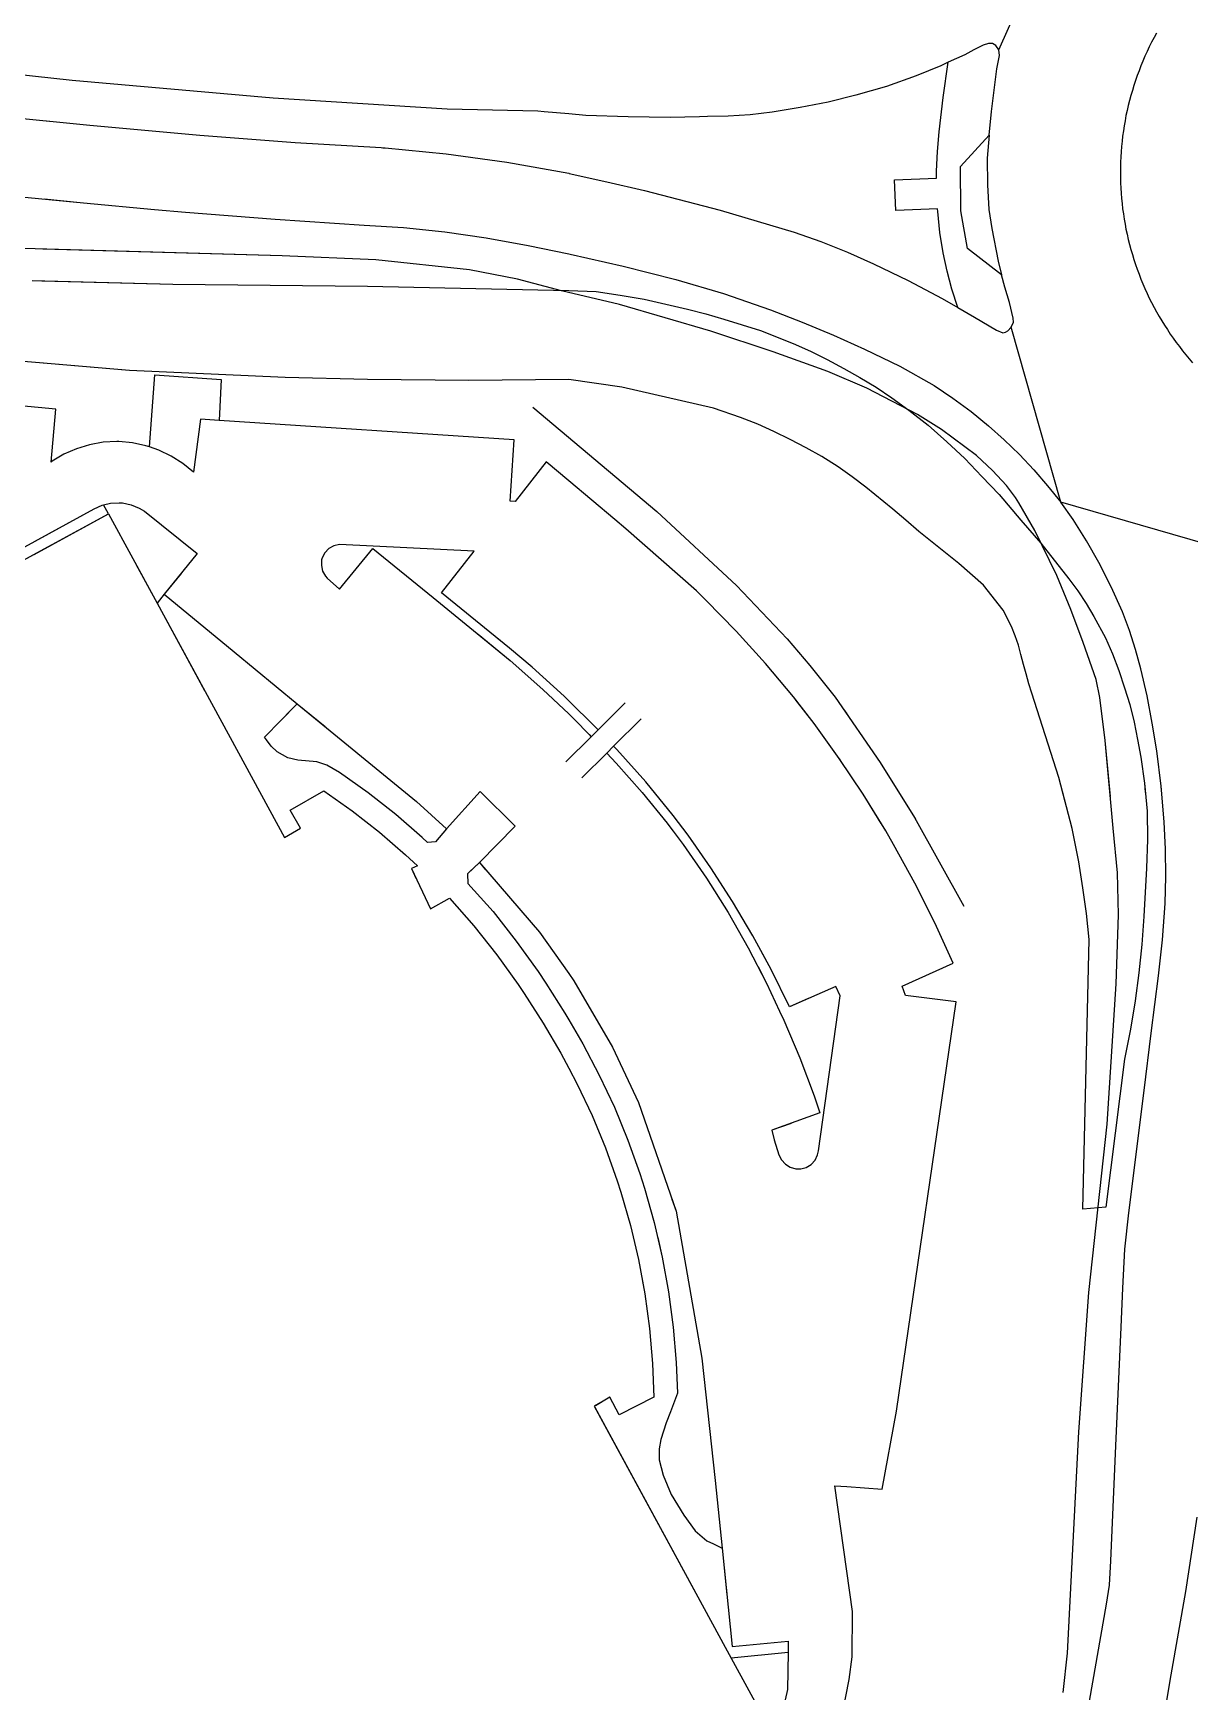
# Model space of a CAD drawing. Header units: millimetres. Extents: x 111502 to 977541, y 8702 to 1044108.
# Drawn here: x 975166.8 to 975277.8, y 475666 to 475825.2 of the extents above; entities that cross this region are included whole.
import ezdxf

# ---------------------------------------------------------------- set-up
doc = ezdxf.new("R2010")
doc.units = ezdxf.units.MM
doc.header["$LTSCALE"] = 0.25
doc.layers.add('X HVSS Site Background', color=8, linetype='Continuous')

# ---------------------------------------------------------------- blocks, each defined once
blk = doc.blocks.new('OS MAP')
at = {"layer": 'X HVSS Site Background', "flags": 128}
for points in [[(489036.43, 240363.85), (489035.7, 240363.51), (489035.7, 240363.51), (489033.36, 240362.55), (489033.36, 240362.55), (489030.49, 240361.53), (489030.49, 240361.53), (489027.55, 240360.68), (489027.55, 240360.68), (489024.9, 240360.03), (489024.9, 240360.03), (489022.22, 240359.49), (489022.22, 240359.49), (489019.52, 240359.05), (489019.52, 240359.05), (489017.42, 240358.8), (489017.42, 240358.8), (489015.31, 240358.67), (489015.31, 240358.67), (489013.32, 240358.64), (489013.32, 240358.64), (489012.55, 240358.6), (489012.55, 240358.6), (489009.75, 240358.55), (489009.75, 240358.55), (489005.7, 240358.6), (489005.7, 240358.6), (489001.65, 240358.75), (489001.65, 240358.75), (489000, 240358.9), (489000, 240358.9), (488997.65, 240359.1), (488997.65, 240359.1), (488997.05, 240359.15), (488997.05, 240359.15), (488988.35, 240359.35), (488988.35, 240359.35), (488971.65, 240360.4), (488971.65, 240360.4), (488952.35, 240362.1), (488952.35, 240362.1), (488937.65, 240363.7)], [(489041.28, 240365.04), (489050.2, 240385.07)], [(489056.41, 240366.65), (489056.18, 240366.21), (489056.18, 240366.21), (489055.94, 240365.77), (489055.94, 240365.77), (489055.72, 240365.32), (489055.72, 240365.32), (489055.51, 240364.87), (489055.51, 240364.87), (489055.3, 240364.42), (489055.3, 240364.42), (489055.1, 240363.96), (489055.1, 240363.96), (489054.91, 240363.5), (489054.91, 240363.5), (489054.73, 240363.03), (489054.73, 240363.03), (489054.56, 240362.56), (489054.56, 240362.56), (489054.39, 240362.09), (489054.39, 240362.09), (489054.24, 240361.62), (489054.24, 240361.62), (489054.09, 240361.14), (489054.09, 240361.14), (489053.95, 240360.66), (489053.95, 240360.66), (489053.82, 240360.18), (489053.82, 240360.18), (489053.7, 240359.7), (489053.7, 240359.7), (489053.59, 240359.21), (489053.59, 240359.21), (489053.48, 240358.72), (489053.48, 240358.72), (489053.39, 240358.23), (489053.39, 240358.23), (489053.3, 240357.74), (489053.3, 240357.74), (489053.23, 240357.25), (489053.23, 240357.25), (489053.16, 240356.75), (489053.16, 240356.75), (489053.1, 240356.26), (489053.1, 240356.26), (489053.05, 240355.76), (489053.05, 240355.76), (489053.01, 240355.26), (489053.01, 240355.26), (489052.98, 240354.76), (489052.98, 240354.76), (489052.96, 240354.27), (489052.96, 240354.27), (489052.94, 240353.77), (489052.94, 240353.77), (489052.94, 240353.27), (489052.94, 240353.27), (489052.94, 240352.77), (489052.94, 240352.77), (489052.96, 240352.27), (489052.96, 240352.27), (489052.98, 240351.77), (489052.98, 240351.77), (489053.01, 240351.27), (489053.01, 240351.27), (489053.05, 240350.77), (489053.05, 240350.77), (489053.1, 240350.28), (489053.1, 240350.28), (489053.16, 240349.78), (489053.16, 240349.78), (489053.23, 240349.29), (489053.23, 240349.29), (489053.3, 240348.8), (489053.3, 240348.8), (489053.39, 240348.3), (489053.39, 240348.3), (489053.48, 240347.81), (489053.48, 240347.81), (489053.59, 240347.33), (489053.59, 240347.33), (489053.7, 240346.84), (489053.7, 240346.84), (489053.82, 240346.35), (489053.82, 240346.35), (489053.95, 240345.87), (489053.95, 240345.87), (489054.09, 240345.39), (489054.09, 240345.39), (489054.24, 240344.92), (489054.24, 240344.92), (489054.39, 240344.44), (489054.39, 240344.44), (489054.56, 240343.97), (489054.56, 240343.97), (489054.73, 240343.5), (489054.73, 240343.5), (489054.91, 240343.04), (489054.91, 240343.04), (489055.1, 240342.58), (489055.1, 240342.58), (489055.3, 240342.12), (489055.3, 240342.12), (489055.51, 240341.66), (489055.51, 240341.66), (489055.72, 240341.21), (489055.72, 240341.21), (489055.94, 240340.77), (489055.94, 240340.77), (489056.18, 240340.32), (489056.18, 240340.32), (489056.41, 240339.89), (489056.41, 240339.89), (489056.66, 240339.45), (489056.66, 240339.45), (489056.92, 240339.02), (489056.92, 240339.02), (489057.18, 240338.6), (489057.18, 240338.6), (489057.45, 240338.18), (489057.45, 240338.18), (489057.73, 240337.76), (489057.73, 240337.76), (489058.01, 240337.36), (489058.01, 240337.36), (489058.3, 240336.95), (489058.3, 240336.95), (489058.6, 240336.55), (489058.6, 240336.55), (489058.91, 240336.16), (489058.91, 240336.16), (489059.23, 240335.77), (489059.23, 240335.77), (489059.55, 240335.39), (489059.55, 240335.39), (489059.87, 240335.01)], [(488946.65, 240358.55), (488954.05, 240357.8), (488954.05, 240357.8), (488964.6, 240356.85), (488964.6, 240356.85), (488973.75, 240356.15), (488973.75, 240356.15), (488982, 240355.65), (488982, 240355.65), (488982.17, 240355.64), (488982.17, 240355.64), (488982.4, 240355.63), (488982.4, 240355.63), (488988.24, 240355.05), (488988.24, 240355.05), (488994.05, 240354.25), (488994.05, 240354.25), (489000, 240353.19), (489000, 240353.19), (489000.03, 240353.18), (489000.03, 240353.18), (489003.66, 240352.37), (489003.66, 240352.37), (489007.28, 240351.52), (489007.28, 240351.52), (489014.53, 240349.65), (489014.53, 240349.65), (489021.63, 240347.53), (489021.63, 240347.53), (489024.21, 240346.63), (489024.21, 240346.63), (489026.75, 240345.62), (489026.75, 240345.62), (489029.25, 240344.5), (489029.25, 240344.5), (489032.58, 240342.9), (489032.58, 240342.9), (489035.85, 240341.16), (489035.85, 240341.16), (489037.34, 240340.3)], [(489041.28, 240365.04), (489040.98, 240365.44), (489040.98, 240365.44), (489040.67, 240365.64), (489040.67, 240365.64), (489040.27, 240365.64), (489040.27, 240365.64), (489039.76, 240365.48), (489039.76, 240365.48), (489038.87, 240365.05), (489038.87, 240365.05), (489038, 240364.56), (489038, 240364.56), (489036.43, 240363.85)], [(489040.36, 240356.84), (489040.57, 240359.11), (489040.57, 240359.11), (489041.09, 240363.22), (489041.09, 240363.22), (489041.34, 240364.48), (489041.34, 240364.48), (489041.28, 240365.04)], [(488945.8, 240351.1), (488953.45, 240350.35), (488953.45, 240350.35), (488960.24, 240349.71), (488960.24, 240349.71), (488963.24, 240349.45), (488963.24, 240349.45), (488971.83, 240348.77), (488971.83, 240348.77), (488980.36, 240348.22), (488980.36, 240348.22), (488984.13, 240347.99), (488984.13, 240347.99), (488988.12, 240347.57), (488988.12, 240347.57), (488992.08, 240346.99), (488992.08, 240346.99), (488996.12, 240346.26), (488996.12, 240346.26), (489000, 240345.47), (489000, 240345.47), (489000.14, 240345.44), (489000.14, 240345.44), (489005.23, 240344.28), (489005.23, 240344.28), (489010.28, 240342.99), (489010.28, 240342.99), (489014.86, 240341.64), (489014.86, 240341.64), (489019.36, 240340.07), (489019.36, 240340.07), (489022.41, 240338.9), (489022.41, 240338.9), (489025.42, 240337.64), (489025.42, 240337.64), (489028.4, 240336.3), (489028.4, 240336.3), (489031.78, 240334.66), (489031.78, 240334.66), (489035.06, 240332.81), (489035.06, 240332.81), (489036.87, 240331.61), (489036.87, 240331.61), (489038.62, 240330.33), (489038.62, 240330.33), (489040.3, 240328.95), (489040.3, 240328.95), (489041.8, 240327.61), (489041.8, 240327.61), (489043.25, 240326.21), (489043.25, 240326.21), (489044.63, 240324.74), (489044.63, 240324.74), (489045.96, 240323.2), (489045.96, 240323.2), (489047.23, 240321.61)], [(489037.34, 240340.3), (489036.77, 240342.08), (489036.77, 240342.08), (489036.32, 240343.8), (489036.32, 240343.8), (489035.95, 240345.54), (489035.95, 240345.54), (489035.63, 240347.51), (489035.63, 240347.51), (489035.41, 240349.51), (489035.41, 240349.51), (489035.39, 240349.79), (489035.39, 240349.79), (489031.38, 240349.63), (489031.38, 240349.63), (489031.27, 240352.55), (489031.27, 240352.55), (489035.31, 240352.71), (489035.31, 240352.71), (489035.31, 240353.4), (489035.31, 240353.4), (489035.4, 240355.29), (489035.4, 240355.29), (489035.56, 240357.17), (489035.56, 240357.17), (489035.93, 240360.47), (489035.93, 240360.47), (489036.43, 240363.85)], [(489051.98, 240293.37), (489051.49, 240298.74), (489051.49, 240298.74), (489050.98, 240302.88), (489050.98, 240302.88), (489050.62, 240304.59), (489050.62, 240304.59), (489049.37, 240308.15), (489049.37, 240308.15), (489048.2, 240311.32), (489048.2, 240311.32), (489046.83, 240314.59), (489046.83, 240314.59), (489044.72, 240318.9), (489044.72, 240318.9), (489043.2, 240321.57), (489043.2, 240321.57), (489042.87, 240322.06), (489042.87, 240322.06), (489042.02, 240323.23), (489042.02, 240323.23), (489040.67, 240324.67), (489040.67, 240324.67), (489039.14, 240326.1), (489039.14, 240326.1), (489035.79, 240328.58), (489035.79, 240328.58), (489033.47, 240330.05), (489033.47, 240330.05), (489028.6, 240332.57), (489028.6, 240332.57), (489024.86, 240334.17), (489024.86, 240334.17), (489019.61, 240336.04), (489019.61, 240336.04), (489013.63, 240338.04), (489013.63, 240338.04), (489004.88, 240340.59), (489004.88, 240340.59), (488999.31, 240341.91), (488999.31, 240341.91), (488995.09, 240343.03), (488995.09, 240343.03), (488990.47, 240343.92), (488990.47, 240343.92), (488981.49, 240344.89), (488981.49, 240344.89), (488972.51, 240345.25), (488972.51, 240345.25), (488945.39, 240346.03)], [(489041.53, 240343.44), (489038.28, 240345.96), (489038.28, 240345.96), (489037.64, 240349.6), (489037.64, 240349.6), (489037.61, 240353.85), (489037.61, 240353.85), (489040.36, 240356.84)], [(489040.36, 240356.84), (489040.15, 240354.63), (489040.15, 240354.63), (489040.18, 240352.08), (489040.18, 240352.08), (489040.33, 240349.72), (489040.33, 240349.72), (489040.59, 240347.9), (489040.59, 240347.9), (489041.21, 240344.75), (489041.21, 240344.75), (489041.53, 240343.44)], [(488948.5, 240342.9), (488962, 240342.55), (488962, 240342.55), (488980.7, 240342.35), (488980.7, 240342.35), (489000, 240341.95), (489000, 240341.95), (489002.65, 240341.85), (489002.65, 240341.85), (489004.95, 240341.5), (489004.95, 240341.5), (489007.25, 240341.1), (489007.25, 240341.1), (489011.4, 240340.15), (489011.4, 240340.15), (489013.15, 240339.7), (489013.15, 240339.7), (489014.9, 240339.2), (489014.9, 240339.2), (489018.4, 240338.1), (489018.4, 240338.1), (489021.55, 240336.85), (489021.55, 240336.85), (489023.2, 240336.1), (489023.2, 240336.1), (489024.8, 240335.3), (489024.8, 240335.3), (489026.4, 240334.45), (489026.4, 240334.45), (489027.95, 240333.6), (489027.95, 240333.6), (489029.5, 240332.65), (489029.5, 240332.65), (489031, 240331.65), (489031, 240331.65), (489032.65, 240330.45), (489032.65, 240330.45), (489034.5, 240329), (489034.5, 240329), (489036.3, 240327.4), (489036.3, 240327.4), (489038, 240325.8), (489038, 240325.8), (489039.65, 240324.1), (489039.65, 240324.1), (489041.3, 240322.35), (489041.3, 240322.35), (489043.4, 240319.9), (489043.4, 240319.9), (489045.3, 240317.7), (489045.3, 240317.7), (489048, 240314.25), (489048, 240314.25), (489048.85, 240313.1), (489048.85, 240313.1), (489049.65, 240311.9), (489049.65, 240311.9), (489050.4, 240310.65), (489050.4, 240310.65), (489051.5, 240308.6), (489051.5, 240308.6), (489052.2, 240307.05), (489052.2, 240307.05), (489052.8, 240305.45), (489052.8, 240305.45), (489053.35, 240303.8), (489053.35, 240303.8), (489053.85, 240302.2), (489053.85, 240302.2), (489054.25, 240300.5), (489054.25, 240300.5), (489054.6, 240298.85), (489054.6, 240298.85), (489054.9, 240297.15), (489054.9, 240297.15), (489055.25, 240294.65), (489055.25, 240294.65), (489055.33, 240293.77)], [(489047.65, 240292.86), (489047.05, 240295.2), (489047.05, 240295.2), (489044.45, 240303.3), (489044.45, 240303.3), (489044.15, 240304.2), (489044.15, 240304.2), (489043.9, 240305.15), (489043.9, 240305.15), (489043.65, 240306.05), (489043.65, 240306.05), (489043.4, 240307), (489043.4, 240307), (489043.15, 240307.9), (489043.15, 240307.9), (489042.85, 240308.8), (489042.85, 240308.8), (489042.5, 240309.7), (489042.5, 240309.7), (489041.7, 240311.25), (489041.7, 240311.25), (489039.8, 240313.65), (489039.8, 240313.65), (489037.45, 240315.75), (489037.45, 240315.75), (489033.6, 240318.8), (489033.6, 240318.8), (489032.35, 240319.9), (489032.35, 240319.9), (489031.1, 240320.95), (489031.1, 240320.95), (489028.5, 240323.05), (489028.5, 240323.05), (489027.2, 240324.05), (489027.2, 240324.05), (489025.85, 240325), (489025.85, 240325), (489024.3, 240326), (489024.3, 240326), (489022.8, 240326.85), (489022.8, 240326.85), (489021.25, 240327.65), (489021.25, 240327.65), (489019.7, 240328.4), (489019.7, 240328.4), (489018.15, 240329.1), (489018.15, 240329.1), (489016.5, 240329.75), (489016.5, 240329.75), (489013.9, 240330.65), (489013.9, 240330.65), (489005.1, 240332.65), (489005.1, 240332.65), (489000, 240333.4), (489000, 240333.4), (488990.4, 240333.3), (488990.4, 240333.3), (488980.7, 240333.4), (488980.7, 240333.4), (488972.8, 240333.6), (488972.8, 240333.6), (488957.85, 240334.25), (488957.85, 240334.25), (488939, 240335.85)], [(489042.45, 240338.43), (489042.7, 240338.89), (489042.7, 240338.89), (489042.65, 240339.29), (489042.65, 240339.29), (489042.29, 240340.79), (489042.29, 240340.79), (489041.86, 240342.26), (489041.86, 240342.26), (489041.53, 240343.44)], [(489037.34, 240340.3), (489038.95, 240339.37), (489038.95, 240339.37), (489041.04, 240338.12), (489041.04, 240338.12), (489041.65, 240337.87), (489041.65, 240337.87), (489041.92, 240337.93), (489041.92, 240337.93), (489042.15, 240338.08), (489042.15, 240338.08), (489042.45, 240338.43)], [(489047.23, 240321.61), (489042.45, 240338.43)], [(488959.76, 240326.93), (488960.29, 240333.85), (488960.29, 240333.85), (488966.65, 240333.4), (488966.65, 240333.4), (488966.46, 240329.47)], [(488959.76, 240326.93), (488959.43, 240327.04), (488959.43, 240327.04), (488958.14, 240327.32), (488958.14, 240327.32), (488956.83, 240327.43), (488956.83, 240327.43), (488956.63, 240327.44), (488956.63, 240327.44), (488955.32, 240327.37), (488955.32, 240327.37), (488954.02, 240327.14), (488954.02, 240327.14), (488952.76, 240326.75), (488952.76, 240326.75), (488951.56, 240326.22), (488951.56, 240326.22), (488950.43, 240325.55), (488950.43, 240325.55), (488950.32, 240325.47), (488950.32, 240325.47), (488950.78, 240330.55), (488950.78, 240330.55), (488935.82, 240331.97)], [(488996.55, 240330.75), (489008.46, 240320.71), (489008.46, 240320.71), (489016.11, 240313.61), (489016.11, 240313.61), (489020.96, 240308.5), (489020.96, 240308.5), (489023.15, 240305.96), (489023.15, 240305.96), (489025.58, 240302.92), (489025.58, 240302.92), (489029.9, 240296.64), (489029.9, 240296.64), (489033.18, 240291.37), (489033.18, 240291.37), (489033.29, 240291.18)], [(488966.46, 240329.47), (488964.66, 240329.59), (488964.66, 240329.59), (488963.98, 240324.49), (488963.98, 240324.49), (488962.96, 240325.33), (488962.96, 240325.33), (488961.86, 240326.04), (488961.86, 240326.04), (488960.67, 240326.61), (488960.67, 240326.61), (488959.76, 240326.93)], [(489029.98, 240290.79), (489028.26, 240293.59), (489028.26, 240293.59), (489025.96, 240297.03), (489025.96, 240297.03), (489023.54, 240300.38), (489023.54, 240300.38), (489021.56, 240302.94), (489021.56, 240302.94), (489018.88, 240306.14), (489018.88, 240306.14), (489016.08, 240309.23), (489016.08, 240309.23), (489013.17, 240312.21), (489013.17, 240312.21), (489012.25, 240313.11), (489012.25, 240313.11), (489005.47, 240319.06), (489005.47, 240319.06), (489004.42, 240319.95), (489004.42, 240319.95), (489000, 240323.68), (489000, 240323.68), (488997.85, 240325.49), (488997.85, 240325.49), (488994.87, 240321.69), (488994.87, 240321.69), (488994.37, 240321.72), (488994.37, 240321.72), (488994.76, 240327.61), (488994.76, 240327.61), (488966.46, 240329.47)], [(488917.97, 240299.89), (488955.84, 240320.5)], [(488920.17, 240302.19), (488954.46, 240320.97), (488954.46, 240320.97), (488955.22, 240321.32), (488955.22, 240321.32), (488955.37, 240321.36)], [(488955.37, 240321.36), (488956.03, 240321.52), (488956.03, 240321.52), (488956.87, 240321.57), (488956.87, 240321.57), (488957.18, 240321.55), (488957.18, 240321.55), (488958, 240321.38), (488958, 240321.38), (488958.78, 240321.06), (488958.78, 240321.06), (488959.29, 240320.75), (488959.29, 240320.75), (488964.33, 240316.7), (488964.33, 240316.7), (488961.19, 240312.78)], [(488955.84, 240320.5), (488955.37, 240321.36)], [(488955.84, 240320.5), (488960.51, 240311.92)], [(489056.89, 240293.95), (489056.86, 240294.35), (489056.86, 240294.35), (489056.43, 240297.76), (489056.43, 240297.76), (489056, 240300.4), (489056, 240300.4), (489055.5, 240303.03), (489055.5, 240303.03), (489054.9, 240305.64), (489054.9, 240305.64), (489054.4, 240307.48), (489054.4, 240307.48), (489053.82, 240309.31), (489053.82, 240309.31), (489053.14, 240311.09), (489053.14, 240311.09), (489052.06, 240313.48), (489052.06, 240313.48), (489050.87, 240315.83), (489050.87, 240315.83), (489049.69, 240317.92), (489049.69, 240317.92), (489048.41, 240319.96), (489048.41, 240319.96), (489047.23, 240321.61)], [(489064.18, 240316.74), (489047.23, 240321.61)], [(489002.82, 240299.76), (489002.51, 240300.08), (489002.51, 240300.08), (489000, 240302.55), (489000, 240302.55), (488999.55, 240302.99), (488999.55, 240302.99), (488996.49, 240305.78), (488996.49, 240305.78), (488994.33, 240307.61), (488994.33, 240307.61), (488987.78, 240312.91), (488987.78, 240312.91), (488990.92, 240316.93), (488990.92, 240316.93), (488977.99, 240317.57), (488977.99, 240317.57), (488977.46, 240317.44), (488977.46, 240317.44), (488976.99, 240317.17), (488976.99, 240317.17), (488976.61, 240316.77), (488976.61, 240316.77), (488976.35, 240316.29), (488976.35, 240316.29), (488976.29, 240316.08), (488976.29, 240316.08), (488976.26, 240315.54), (488976.26, 240315.54), (488976.38, 240315.01), (488976.38, 240315.01), (488976.65, 240314.53), (488976.65, 240314.53), (488976.82, 240314.34), (488976.82, 240314.34), (488977.99, 240313.28), (488977.99, 240313.28), (488981.21, 240317.16), (488981.21, 240317.16), (488986.99, 240312.46)], [(488961.19, 240312.78), (488960.51, 240311.92)], [(488961.19, 240312.78), (488967.91, 240307.25), (488967.91, 240307.25), (488973.95, 240302.28)], [(488986.99, 240312.46), (488994.39, 240306.43), (488994.39, 240306.43), (488997.53, 240303.65), (488997.53, 240303.65), (489000, 240301.29), (489000, 240301.29), (489000.55, 240300.76), (489000.55, 240300.76), (489001.96, 240299.33), (489001.96, 240299.33), (489002.17, 240299.11)], [(488960.51, 240311.92), (488972.73, 240289.45), (488972.73, 240289.45), (488974.27, 240290.34), (488974.27, 240290.34), (488973.28, 240292.07), (488973.28, 240292.07), (488976.51, 240293.93), (488976.51, 240293.93), (488979.22, 240292), (488979.22, 240292), (488981.84, 240289.95), (488981.84, 240289.95), (488984.35, 240287.78), (488984.35, 240287.78), (488985.48, 240286.7), (488985.48, 240286.7), (488984.91, 240286.45), (488984.91, 240286.45), (488985.34, 240285.54)], [(488988.26, 240290.28), (488987.22, 240289.02), (488987.22, 240289.02), (488986.44, 240288.95), (488986.44, 240288.95), (488985.94, 240289.43), (488985.94, 240289.43), (488983.4, 240291.64), (488983.4, 240291.64), (488980.75, 240293.72), (488980.75, 240293.72), (488978, 240295.67), (488978, 240295.67), (488976.78, 240296.37), (488976.78, 240296.37), (488975.83, 240296.69), (488975.83, 240296.69), (488973.99, 240296.87), (488973.99, 240296.87), (488973.04, 240297.07), (488973.04, 240297.07), (488972.01, 240297.65), (488972.01, 240297.65), (488971.43, 240298.2), (488971.43, 240298.2), (488970.99, 240298.82), (488970.99, 240298.82), (488970.81, 240299.08), (488970.81, 240299.08), (488973.95, 240302.28)], [(488973.95, 240302.28), (488985.39, 240292.88), (488985.39, 240292.88), (488988.26, 240290.28)], [(489002.82, 240299.76), (489005.42, 240302.35)], [(489002.17, 240299.11), (489002.82, 240299.76)], [(489006.94, 240300.82), (489004.31, 240298.2)], [(488999.73, 240296.69), (489002.17, 240299.11)], [(489004.31, 240298.2), (489003.65, 240297.54)], [(489012.13, 240288.69), (489011.45, 240289.66), (489011.45, 240289.66), (489010.01, 240291.56), (489010.01, 240291.56), (489007.39, 240294.77), (489007.39, 240294.77), (489004.63, 240297.87), (489004.63, 240297.87), (489004.31, 240298.2)], [(489003.65, 240297.54), (489001.26, 240295.16)], [(489003.65, 240297.54), (489004.55, 240296.58), (489004.55, 240296.58), (489007.05, 240293.74), (489007.05, 240293.74), (489009.44, 240290.81), (489009.44, 240290.81), (489010.98, 240288.76), (489010.98, 240288.76), (489011.11, 240288.57)], [(488988.26, 240290.28), (488991.49, 240293.86), (488991.49, 240293.86), (488994.86, 240290.51), (488994.86, 240290.51), (488991.43, 240287.02)], [(488991.43, 240287.02), (488990.49, 240286.15)], [(488991.43, 240287.02), (488992.03, 240286.33)]]:
    blk.add_lwpolyline(points, dxfattribs=at)
at = {"layer": 'X HVSS Site Background'}
for points in [[(489041.28, 240365.04), (489050.2, 240385.07)], [(489056.41, 240366.65), (489056.18, 240366.21), (489055.94, 240365.77), (489055.72, 240365.32), (489055.51, 240364.87), (489055.3, 240364.42), (489055.1, 240363.96), (489054.91, 240363.5), (489054.73, 240363.03), (489054.56, 240362.56), (489054.39, 240362.09), (489054.24, 240361.62), (489054.09, 240361.14), (489053.95, 240360.66), (489053.82, 240360.18), (489053.7, 240359.7), (489053.59, 240359.21), (489053.48, 240358.72), (489053.39, 240358.23), (489053.3, 240357.74), (489053.23, 240357.25), (489053.16, 240356.75), (489053.1, 240356.26), (489053.05, 240355.76), (489053.01, 240355.26), (489052.98, 240354.76), (489052.96, 240354.27), (489052.94, 240353.77), (489052.94, 240353.27), (489052.94, 240352.77), (489052.96, 240352.27), (489052.98, 240351.77), (489053.01, 240351.27), (489053.05, 240350.77), (489053.1, 240350.28), (489053.16, 240349.78), (489053.23, 240349.29), (489053.3, 240348.8), (489053.39, 240348.3), (489053.48, 240347.81), (489053.59, 240347.33), (489053.7, 240346.84), (489053.82, 240346.35), (489053.95, 240345.87), (489054.09, 240345.39), (489054.24, 240344.92), (489054.39, 240344.44), (489054.56, 240343.97), (489054.73, 240343.5), (489054.91, 240343.04), (489055.1, 240342.58), (489055.3, 240342.12), (489055.51, 240341.66), (489055.72, 240341.21), (489055.94, 240340.77), (489056.18, 240340.32), (489056.41, 240339.89), (489056.66, 240339.45), (489056.92, 240339.02), (489057.18, 240338.6), (489057.45, 240338.18), (489057.73, 240337.76), (489058.01, 240337.36), (489058.3, 240336.95), (489058.6, 240336.55), (489058.91, 240336.16), (489059.23, 240335.77), (489059.55, 240335.39), (489059.87, 240335.01)], [(489041.28, 240365.04), (489040.98, 240365.44), (489040.67, 240365.64), (489040.27, 240365.64), (489039.76, 240365.48), (489038.87, 240365.05), (489038, 240364.56), (489036.43, 240363.85)], [(489040.36, 240356.84), (489040.57, 240359.11), (489041.09, 240363.22), (489041.34, 240364.48), (489041.28, 240365.04)], [(489036.43, 240363.85), (489035.7, 240363.51), (489033.36, 240362.55), (489030.49, 240361.53), (489027.55, 240360.68), (489024.9, 240360.03), (489022.22, 240359.49), (489019.52, 240359.05), (489017.42, 240358.8), (489015.31, 240358.67), (489013.32, 240358.64), (489012.55, 240358.6), (489009.75, 240358.55), (489005.7, 240358.6), (489001.65, 240358.75), (489000, 240358.9), (488997.65, 240359.1), (488997.05, 240359.15), (488988.35, 240359.35), (488971.65, 240360.4), (488952.35, 240362.1), (488950, 240362.36)], [(489037.34, 240340.3), (489036.77, 240342.08), (489036.32, 240343.8), (489035.95, 240345.54), (489035.63, 240347.51), (489035.41, 240349.51), (489035.39, 240349.79), (489031.38, 240349.63), (489031.27, 240352.55), (489035.31, 240352.71), (489035.31, 240353.4), (489035.4, 240355.29), (489035.56, 240357.17), (489035.93, 240360.47), (489036.43, 240363.85)], [(488949.88, 240358.22), (488954.05, 240357.8), (488964.6, 240356.85), (488973.75, 240356.15), (488982, 240355.65), (488982.17, 240355.64), (488982.4, 240355.63), (488988.24, 240355.05), (488994.05, 240354.25), (489000, 240353.19), (489000.03, 240353.18), (489003.66, 240352.37), (489007.28, 240351.52), (489014.53, 240349.65), (489021.63, 240347.53), (489024.21, 240346.63), (489026.75, 240345.62), (489029.25, 240344.5), (489032.58, 240342.9), (489035.85, 240341.16), (489037.34, 240340.3)], [(489041.53, 240343.44), (489038.28, 240345.96), (489037.64, 240349.6), (489037.61, 240353.85), (489040.36, 240356.84)], [(489040.36, 240356.84), (489040.15, 240354.63), (489040.18, 240352.08), (489040.33, 240349.72), (489040.59, 240347.9), (489041.21, 240344.75), (489041.53, 240343.44)], [(488949.67, 240350.72), (488953.45, 240350.35), (488960.24, 240349.71), (488963.24, 240349.45), (488971.83, 240348.77), (488980.36, 240348.22), (488984.13, 240347.99), (488988.12, 240347.57), (488992.08, 240346.99), (488996.12, 240346.26), (489000, 240345.47), (489000.14, 240345.44), (489005.23, 240344.28), (489010.28, 240342.99), (489014.86, 240341.64), (489019.36, 240340.07), (489022.41, 240338.9), (489025.42, 240337.64), (489028.4, 240336.3), (489031.78, 240334.66), (489035.06, 240332.81), (489036.87, 240331.61), (489038.62, 240330.33), (489040.3, 240328.95), (489041.8, 240327.61), (489043.25, 240326.21), (489044.63, 240324.74), (489045.96, 240323.2), (489047.23, 240321.61)], [(489047.46, 240207.38), (489047.86, 240211.15), (489048.23, 240218.01), (489048.96, 240232.39), (489049.9, 240245.75), (489051.66, 240261.93), (489052.55, 240275.39), (489052.77, 240282.02), (489052.68, 240286.04), (489052.26, 240290.32), (489051.49, 240298.74), (489050.98, 240302.88), (489050.62, 240304.59), (489049.37, 240308.15), (489048.2, 240311.32), (489046.83, 240314.59), (489044.72, 240318.9), (489043.2, 240321.57), (489042.87, 240322.06), (489042.02, 240323.23), (489040.67, 240324.67), (489039.14, 240326.1), (489035.79, 240328.58), (489033.47, 240330.05), (489028.6, 240332.57), (489024.86, 240334.17), (489019.61, 240336.04), (489013.63, 240338.04), (489004.88, 240340.59), (488999.31, 240341.91), (488995.09, 240343.03), (488990.47, 240343.92), (488981.49, 240344.89), (488972.51, 240345.25), (488949.53, 240345.91)], [(488949.44, 240342.88), (488962, 240342.55), (488980.7, 240342.35), (489000, 240341.95), (489002.65, 240341.85), (489004.95, 240341.5), (489007.25, 240341.1), (489011.4, 240340.15), (489013.15, 240339.7), (489014.9, 240339.2), (489018.4, 240338.1), (489021.55, 240336.85), (489023.2, 240336.1), (489024.8, 240335.3), (489026.4, 240334.45), (489027.95, 240333.6), (489029.5, 240332.65), (489031, 240331.65), (489032.65, 240330.45), (489034.5, 240329), (489036.3, 240327.4), (489038, 240325.8), (489039.65, 240324.1), (489041.3, 240322.35), (489043.4, 240319.9), (489045.3, 240317.7), (489048, 240314.25), (489048.85, 240313.1), (489049.65, 240311.9), (489050.4, 240310.65), (489051.5, 240308.6), (489052.2, 240307.05), (489052.8, 240305.45), (489053.35, 240303.8), (489053.85, 240302.2), (489054.25, 240300.5), (489054.6, 240298.85), (489054.9, 240297.15), (489055.25, 240294.65), (489055.5, 240291.95), (489055.55, 240289.25), (489055.45, 240286.5), (489055.2, 240281.85), (489055, 240279.15), (489054.7, 240276.45), (489054.35, 240273.75), (489053.9, 240271.05), (489053.35, 240268.15), (489051.55, 240253.95)], [(489042.45, 240338.43), (489042.7, 240338.89), (489042.65, 240339.29), (489042.29, 240340.79), (489041.86, 240342.26), (489041.53, 240343.44)], [(489037.34, 240340.3), (489038.95, 240339.37), (489041.04, 240338.12), (489041.65, 240337.87), (489041.92, 240337.93), (489042.15, 240338.08), (489042.45, 240338.43)], [(489047.23, 240321.61), (489042.45, 240338.43)], [(489051.55, 240253.95), (489049.35, 240253.75), (489049.95, 240279.65), (489049.7, 240282.15), (489049.35, 240284.6), (489048.95, 240287.1), (489048.3, 240290.3), (489047.05, 240295.2), (489044.45, 240303.3), (489044.15, 240304.2), (489043.9, 240305.15), (489043.65, 240306.05), (489043.4, 240307), (489043.15, 240307.9), (489042.85, 240308.8), (489042.5, 240309.7), (489041.7, 240311.25), (489039.8, 240313.65), (489037.45, 240315.75), (489033.6, 240318.8), (489032.35, 240319.9), (489031.1, 240320.95), (489028.5, 240323.05), (489027.2, 240324.05), (489025.85, 240325), (489024.3, 240326), (489022.8, 240326.85), (489021.25, 240327.65), (489019.7, 240328.4), (489018.15, 240329.1), (489016.5, 240329.75), (489013.9, 240330.65), (489005.1, 240332.65), (489000, 240333.4), (488990.4, 240333.3), (488980.7, 240333.4), (488972.8, 240333.6), (488957.85, 240334.25), (488949.22, 240334.98)], [(488959.76, 240326.93), (488960.29, 240333.85), (488966.65, 240333.4), (488966.46, 240329.47)], [(488959.76, 240326.93), (488959.43, 240327.04), (488958.14, 240327.32), (488956.83, 240327.43), (488956.63, 240327.44), (488955.32, 240327.37), (488954.02, 240327.14), (488952.76, 240326.75), (488951.56, 240326.22), (488950.43, 240325.55), (488950.32, 240325.47), (488950.78, 240330.55), (488949.1, 240330.71)], [(488996.55, 240330.75), (489008.46, 240320.71), (489016.11, 240313.61), (489020.96, 240308.5), (489023.15, 240305.96), (489025.58, 240302.92), (489029.9, 240296.64), (489033.18, 240291.37), (489037.91, 240282.84)], [(488966.46, 240329.47), (488964.66, 240329.59), (488963.98, 240324.49), (488962.96, 240325.33), (488961.86, 240326.04), (488960.67, 240326.61), (488959.76, 240326.93)], [(489025.9, 240203.39), (489026.91, 240208.62), (489027.19, 240210.79), (489027.22, 240215.14), (489025.54, 240227.22), (489026.69, 240227.14), (489030.07, 240226.89), (489031.46, 240234.36), (489037.19, 240273.65), (489032.32, 240274.26), (489032, 240275.16), (489036.88, 240277.38), (489035.13, 240281.25), (489033.22, 240285.05), (489031.18, 240288.77), (489030.42, 240290.07), (489028.26, 240293.59), (489025.96, 240297.03), (489023.54, 240300.38), (489021.56, 240302.94), (489018.88, 240306.14), (489016.08, 240309.23), (489013.17, 240312.21), (489012.25, 240313.11), (489005.47, 240319.06), (489004.42, 240319.95), (489000, 240323.68), (488997.85, 240325.49), (488994.87, 240321.69), (488994.37, 240321.72), (488994.76, 240327.61), (488966.46, 240329.47)], [(488948.69, 240316.61), (488955.84, 240320.5)], [(488948.73, 240317.83), (488954.46, 240320.97), (488955.22, 240321.32), (488955.37, 240321.36)], [(488955.37, 240321.36), (488956.03, 240321.52), (488956.87, 240321.57), (488957.18, 240321.55), (488958, 240321.38), (488958.78, 240321.06), (488959.29, 240320.75), (488964.33, 240316.7), (488961.19, 240312.78)], [(488955.84, 240320.5), (488955.37, 240321.36)], [(488955.84, 240320.5), (488960.51, 240311.92)], [(489049.76, 240205.25), (489051.6, 240215.84), (489051.89, 240217.67), (489052.02, 240220), (489052.5, 240231.03), (489053.01, 240242.42), (489053.18, 240246.17), (489053.36, 240249.91), (489053.74, 240253.41), (489055.22, 240265.16), (489055.91, 240270.65), (489056.6, 240276.15), (489056.99, 240279.61), (489057.25, 240283.09), (489057.32, 240285.7), (489057.27, 240288.32), (489057.14, 240290.93), (489056.86, 240294.35), (489056.43, 240297.76), (489056, 240300.4), (489055.5, 240303.03), (489054.9, 240305.64), (489054.4, 240307.48), (489053.82, 240309.31), (489053.14, 240311.09), (489052.06, 240313.48), (489050.87, 240315.83), (489049.69, 240317.92), (489048.41, 240319.96), (489047.23, 240321.61)], [(489064.18, 240316.74), (489047.23, 240321.61)], [(488917.97, 240299.89), (488950.13, 240317.39)], [(489002.82, 240299.76), (489002.51, 240300.08), (489000, 240302.55), (488999.55, 240302.99), (488996.49, 240305.78), (488994.33, 240307.61), (488987.78, 240312.91), (488990.92, 240316.93), (488977.99, 240317.57), (488977.46, 240317.44), (488976.99, 240317.17), (488976.61, 240316.77), (488976.35, 240316.29), (488976.29, 240316.08), (488976.26, 240315.54), (488976.38, 240315.01), (488976.65, 240314.53), (488976.82, 240314.34), (488977.99, 240313.28), (488981.21, 240317.16), (488986.99, 240312.46)], [(488958.46, 240315.68), (488960.51, 240311.92)], [(488962.8, 240314.79), (488961.19, 240312.78)], [(488961.19, 240312.78), (488960.51, 240311.92)], [(488961.19, 240312.78), (488960.51, 240311.92)], [(488961.19, 240312.78), (488967.91, 240307.25), (488973.95, 240302.28)], [(488961.19, 240312.78), (488967.91, 240307.25), (488973.95, 240302.28)], [(488986.99, 240312.46), (488994.39, 240306.43), (488997.53, 240303.65), (489000, 240301.29), (489000.55, 240300.76), (489001.96, 240299.33), (489002.17, 240299.11)], [(489060.29, 240224.21), (489059.18, 240217.07), (489057.78, 240209.06), (489056.62, 240202.22), (489054.79, 240193.08), (489053.55, 240187.2), (489048.1, 240161.55), (489041.65, 240135.2), (489037.8, 240122.3), (489032.15, 240103.75), (489024.8, 240082.2), (489014.3, 240054.75), (489010, 240043.8), (489004.46, 240030.52), (489000, 240019.85), (488996.99, 240013.78)], [(488960.51, 240311.92), (488965.06, 240303.55)], [(488960.51, 240311.92), (488972.73, 240289.45), (488974.27, 240290.34), (488973.28, 240292.07), (488976.51, 240293.93), (488979.22, 240292), (488981.84, 240289.95), (488984.35, 240287.78), (488985.48, 240286.7), (488984.91, 240286.45), (488986.75, 240282.58), (488988.57, 240283.61), (488990.9, 240280.95), (488993.1, 240278.18), (488995.16, 240275.31), (488995.74, 240274.45), (488997.55, 240271.62), (488999.24, 240268.73), (489000, 240267.3), (489000.81, 240265.77), (489002.24, 240262.74), (489003.53, 240259.65), (489004.66, 240256.49), (489005.01, 240255.4), (489005.93, 240252.18), (489006.7, 240248.92), (489007.3, 240245.62), (489007.75, 240242.3), (489008.05, 240238.96), (489008.17, 240235.73), (489004.85, 240234.02), (489003.95, 240235.71), (489002.45, 240234.84), (489014.6, 240212.5)], [(488991.3, 240308.95), (488994.39, 240306.43), (488997.53, 240303.65), (489000, 240301.29), (489000.55, 240300.76), (489001.96, 240299.33), (489002.17, 240299.11)], [(489002.82, 240299.76), (489002.51, 240300.08), (489000, 240302.55), (488999.55, 240302.99), (488996.49, 240305.78), (488994.33, 240307.61), (488993.14, 240308.57)], [(489026.08, 240296.85), (489025.96, 240297.03), (489023.54, 240300.38), (489021.74, 240302.71)], [(488988.26, 240290.28), (488987.22, 240289.02), (488986.44, 240288.95), (488985.94, 240289.43), (488983.4, 240291.64), (488980.75, 240293.72), (488978, 240295.67), (488976.78, 240296.37), (488975.83, 240296.69), (488973.99, 240296.87), (488973.04, 240297.07), (488972.01, 240297.65), (488971.43, 240298.2), (488970.99, 240298.82), (488970.81, 240299.08), (488973.95, 240302.28)], [(488972.89, 240301.2), (488973.95, 240302.28)], [(488973.95, 240302.28), (488976.63, 240300.08)], [(488973.95, 240302.28), (488985.39, 240292.88), (488988.26, 240290.28)], [(489002.82, 240299.76), (489005.42, 240302.35)], [(489002.82, 240299.76), (489005.42, 240302.35)], [(489026.38, 240301.75), (489026.69, 240301.31)], [(489002.17, 240299.11), (489002.82, 240299.76)], [(489002.17, 240299.11), (489002.82, 240299.76)], [(489006.94, 240300.82), (489004.31, 240298.2)], [(489006.94, 240300.82), (489004.31, 240298.2)], [(488999.73, 240296.69), (489002.17, 240299.11)], [(488999.73, 240296.69), (489002.17, 240299.11)], [(489004.31, 240298.2), (489003.65, 240297.54)], [(489004.31, 240298.2), (489003.65, 240297.54)], [(489011.47, 240289.63), (489011.45, 240289.66), (489010.01, 240291.56), (489007.39, 240294.77), (489004.63, 240297.87), (489004.31, 240298.2)], [(489022.97, 240273.97), (489021.18, 240273.18), (489019.42, 240276.75), (489017.66, 240280.01), (489015.72, 240283.3), (489013.65, 240286.52), (489011.45, 240289.66), (489010.01, 240291.56), (489007.39, 240294.77), (489004.63, 240297.87), (489004.31, 240298.2)], [(489003.65, 240297.54), (489001.26, 240295.16)], [(489003.65, 240297.54), (489001.26, 240295.16)], [(489003.65, 240297.54), (489004.55, 240296.58), (489007.05, 240293.74), (489009.44, 240290.81), (489009.99, 240290.07)], [(489003.65, 240297.54), (489004.55, 240296.58), (489007.05, 240293.74), (489009.44, 240290.81), (489010.98, 240288.76), (489013.21, 240285.54), (489015.29, 240282.23), (489017.23, 240278.83), (489018.98, 240275.45), (489020.24, 240272.78)], [(488988.26, 240290.28), (488991.49, 240293.86), (488994.86, 240290.51), (488991.43, 240287.02)], [(488991.43, 240287.02), (488990.28, 240285.95), (488990.33, 240285.02), (488992.75, 240282.32), (488994.97, 240279.5), (488997.06, 240276.57), (488997.81, 240275.45), (488999.63, 240272.58), (489000, 240271.94), (489001.34, 240269.63), (489002.93, 240266.62), (489004.38, 240263.54), (489005.68, 240260.39), (489006.83, 240257.19), (489007.28, 240255.77), (489008.2, 240252.49), (489008.97, 240249.17), (489009.58, 240245.82), (489010.03, 240242.45), (489010.32, 240239.06), (489010.45, 240236.09), (489009.77, 240234.31), (489009.34, 240233.26), (489008.84, 240231.66), (489008.68, 240230.76), (489008.69, 240229.71), (489009.06, 240228.24), (489009.83, 240226.36), (489011.05, 240224.39), (489012.15, 240222.89), (489013.25, 240221.93), (489013.9, 240221.63), (489014.73, 240221.21)], [(488991.43, 240287.02), (488997.21, 240280.34), (489000, 240276.39), (489000.5, 240275.68), (489004.21, 240269.3), (489006.71, 240264.01), (489010.31, 240253.57), (489012.78, 240239.45), (489014.06, 240227.71), (489014.73, 240221.21)], [(489020.24, 240272.78), (489020.65, 240271.91), (489022.17, 240268.3), (489023.54, 240264.64), (489024.09, 240263), (489019.49, 240261.33), (489019.72, 240260.43), (489020.18, 240258.99), (489020.42, 240258.49), (489020.79, 240258.08), (489021.26, 240257.79), (489021.8, 240257.63), (489022.27, 240257.62), (489022.8, 240257.77), (489023.27, 240258.06), (489023.64, 240258.47), (489023.89, 240258.97), (489023.97, 240259.35), (489026.04, 240274.23), (489025.64, 240275.14), (489021.18, 240273.18), (489019.42, 240276.75), (489018.62, 240278.23)], [(489018.17, 240277.01), (489018.98, 240275.45), (489020.24, 240272.78)], [(489020.24, 240272.78), (489020.65, 240271.91), (489022.17, 240268.3), (489022.19, 240268.25)], [(489021.34, 240262), (489019.49, 240261.33), (489019.72, 240260.43), (489020.18, 240258.99), (489020.42, 240258.49), (489020.79, 240258.08), (489020.8, 240258.07)], [(489009.91, 240254.73), (489010.31, 240253.57), (489012.78, 240239.45), (489014.06, 240227.71), (489014.73, 240221.21)], [(489008.54, 240251.03), (489008.97, 240249.17), (489009.58, 240245.82), (489010.03, 240242.45), (489010.32, 240239.06), (489010.45, 240236.09), (489009.77, 240234.31), (489009.34, 240233.26), (489008.84, 240231.66), (489008.68, 240230.76), (489008.69, 240229.71), (489009.06, 240228.24), (489009.83, 240226.36), (489011.05, 240224.39), (489012.15, 240222.89), (489013.25, 240221.93), (489013.9, 240221.63), (489014.73, 240221.21)], [(489007.05, 240247.01), (489007.3, 240245.62), (489007.75, 240242.3), (489008.05, 240238.96), (489008.17, 240235.73), (489004.85, 240234.02), (489003.95, 240235.71), (489002.56, 240234.9)], [(489002.5, 240234.75), (489015.03, 240211.72), (489015.6, 240210.68)], [(489014.73, 240221.21), (489015.7, 240211.78), (489021.07, 240212.3), (489021.05, 240211.2)], [(489014.73, 240221.21), (489015.19, 240216.78)], [(489021.05, 240211.2), (489015.6, 240210.68)], [(489015.6, 240210.68), (489018.98, 240204.45)], [(489021.05, 240211.2), (489020.99, 240207.65), (489020.22, 240204.26)]]:
    blk.add_lwpolyline(points, dxfattribs=at)

msp = doc.modelspace()

# ---------------------------------------------------------------- block references
at = {"lineweight": 0}
msp.add_blockref('OS MAP', (486218.2, 235458.61), dxfattribs=at)

doc.saveas('drawing.dxf')
